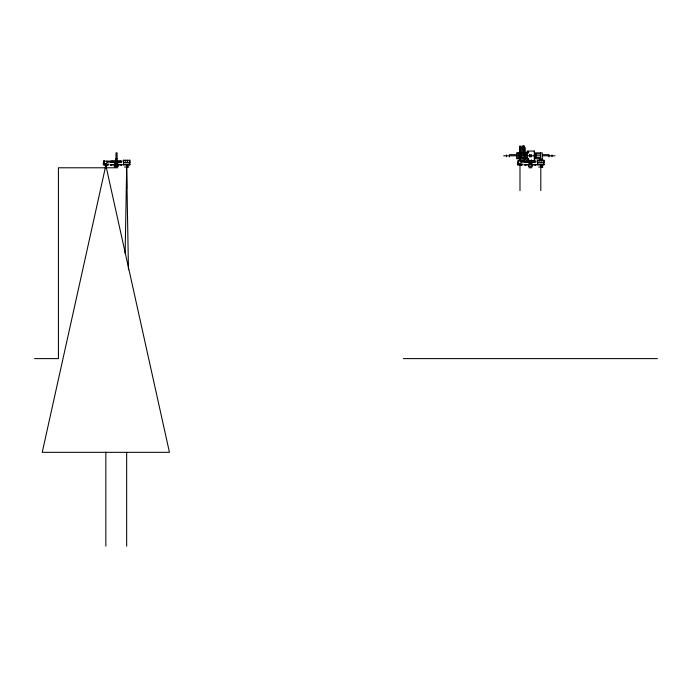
<?xml version="1.0" encoding="UTF-8"?>
<svg xmlns="http://www.w3.org/2000/svg" width="692" height="692" viewBox="0 0 692 692"><rect width="100%" height="100%" fill="white"/><g stroke="black" fill="none" stroke-linecap="round" stroke-linejoin="round"><path stroke-width="1.04" d="M107.018 162.17L107.018 161.132M110.633 162.17L110.633 161.132M112.13 162.17L112.13 161.132M117.13 158.745L115.979 158.745L115.979 162.629M117.121 163.788L117.13 161.132L116.827 163.788M120.365 161.132L120.365 162.17L117.121 162.17L117.13 162.629M521.163 162.17L521.163 161.132M522.936 153.001L522.936 148.936M524.086 148.875L524.086 152.863L516.639 152.863L516.639 158.736L519.865 158.736M524.778 162.17L524.778 161.132M525.531 162.17L529.821 162.162C530.314 163.943 529.934 159.125 529.821 162.162L525.531 162.17L525.531 161.141L535.262 161.141L535.262 162.17L531.266 162.17L531.171 164.947M526.283 161.132L526.283 162.17L529.821 162.17M534.518 161.132L534.518 162.17L531.266 162.17M525.254 159.16L525.245 147.647L519.701 147.647L524.32 147.681L524.32 146.246L519.701 146.254L519.718 159.169L525.254 159.16L525.245 152.863L527.685 152.863C527.961 149.827 529.596 154.074 527.685 152.249M540.556 152.863L540.556 158.736L534.864 158.736L534.864 152.863L542.294 152.863L542.294 160.241M125.148 253.514L126.662 167.04L128.452 269.724M527.685 159.35C529.596 157.525 527.961 161.772 527.685 158.736L525.254 158.736L525.254 157.586L527.192 157.586M105.841 165.414L42.229 452.334L169.453 452.334L105.841 165.414L105.841 167.784M129.663 164.947L130.096 160.25L123.228 160.25L123.652 164.947L129.663 164.947L129.663 164.238M543.808 164.947L544.241 160.25L537.373 160.25L537.796 164.947L543.808 164.947L543.808 164.238M529.449 156.721L531.283 154.887L529.449 154.887L529.449 156.721L531.283 156.721L531.283 154.887M521.794 155.804L540.279 155.804M526.223 164.48L524.839 164.488L524.839 164.947M112.069 164.48L110.685 164.48L110.685 164.947M522.936 145.882L524.086 145.882M518.083 154.022L524.225 154.022M525.245 154.022L527.183 154.022M540.556 154.022L534.864 154.022L534.864 158.736M516.639 154.645L509.442 154.645L509.442 156.954M542.294 154.645L549.024 154.645L549.024 156.954M503.698 155.804L506.086 155.804M506.457 155.804L516.639 155.804M517.607 155.804L519.701 155.804M542.294 155.804L555.062 155.804M518.083 157.586L524.233 157.586M534.864 157.586L540.556 157.586M539.622 159.082L541.931 159.082L541.931 160.241M519.701 146.246L519.718 159.169L520.626 159.169L520.618 147.647M105.167 161.132L121.87 161.132L121.498 162.162M519.311 161.132L536.015 161.132L535.919 162.162M115.676 162.17L111.377 162.17L115.676 162.162L111.377 162.162L111.386 161.141L121.117 161.141L121.117 162.17L117.121 162.17M106.888 162.179L111.005 162.162M520.695 162.179L524.873 162.162M129.49 162.265L130.096 162.265M543.635 162.265L544.241 162.265M115.676 162.464L117.121 162.464M529.821 162.464L531.266 162.464M540.374 162.637L541.179 162.637M114.422 163.796L118.081 163.796M528.567 163.796L532.226 163.796M123.228 164.238L130.096 164.238M537.373 164.238L544.241 164.238M115.209 164.48L110.547 164.48L110.547 164.947L121.956 164.947L121.956 164.48L117.294 164.48M105.461 165.059L106.715 165.059M111.005 165.059L111.758 165.059M120.754 165.059L121.481 165.059M519.614 165.059L520.86 165.059M525.159 165.059L525.903 165.059M534.899 165.059L535.625 165.059M124.569 167.04L128.747 167.04M538.713 167.04L542.891 167.04M117.631 167.784L58.422 167.784L58.422 358.612L34.6 358.612M529.008 167.784L531.785 167.784M403.393 358.612L657.4 358.612M534.57 164.48L535.954 164.48L535.954 164.947M529.96 161.132L529.821 163.788M115.806 161.132L115.676 163.788M120.425 164.48L121.809 164.488L121.809 164.947M529.449 154.887L531.283 156.721M552 154.939L552 156.66M543.678 160.25L543.678 162.525L537.935 162.525L537.935 160.25M542.39 164.947L542.442 167.04M542.225 164.947L542.225 167.04M541.75 160.25L541.75 162.525M541.628 164.947L541.628 167.04M541.231 164.947L541.231 167.04M540.807 164.947L540.807 190.611M539.864 160.25L539.864 162.525M539.622 158.736L539.622 160.241M537.796 164.238L537.796 164.947M536.023 154.022L536.023 157.586M532.312 164.947L532.312 166.668L528.48 166.668L528.48 164.947M531.274 159.714L531.266 163.788M530.124 160.682L530.124 162.629M529.622 163.796L529.622 164.947M524.328 159.16L524.328 160.561L519.701 160.561L519.701 159.16M521.102 164.212L521.102 164.947M520.903 164.212L520.903 164.947M520.661 164.212L520.661 164.947M520.531 164.947L519.45 165.414L519.45 164.212L519.234 164.947M520.384 164.212L520.384 164.947M520.099 164.212L520.099 164.947M519.986 165.414L519.986 190.611M519.83 164.212L519.83 164.947M519.58 164.212L519.58 164.947M519.164 164.212L519.164 164.947M518.083 152.863L518.083 158.736M518.187 162.957L518.187 160.397L517.893 162.957M506.457 154.939L506.457 156.66M129.534 160.25L129.534 162.525L123.79 162.525L123.79 160.25M127.821 164.947L127.821 167.04M127.605 160.25L127.605 162.525M127.086 164.947L127.086 167.04M126.662 164.947L126.662 188.656M126.662 452.317L126.662 546.118M125.71 160.25L125.71 162.525M123.652 164.238L123.652 164.947M118.168 164.947L118.168 166.668L114.336 166.668L114.336 164.947M117.502 163.796L117.502 166.201L115.002 166.201L115.002 163.796M117.026 164.947L117.13 152.871L115.979 152.871L115.979 161.651M115.477 163.796L115.477 164.947M107.165 164.212L107.165 164.947M106.957 164.212L106.957 164.947M106.758 164.212L106.758 164.947M106.516 164.212L106.516 164.947M106.386 164.212L106.386 165.414L105.305 165.414L105.305 164.212M106.239 164.212L106.239 164.947M105.954 164.212L105.954 164.947M105.841 452.11L105.841 546.118M105.677 164.212L105.677 164.947M105.435 164.212L105.435 164.947M105.089 164.212L105.089 164.947M105.011 164.212L105.011 164.947M104.042 162.957L104.042 160.397L103.748 162.957M531.283 161.132L530.972 162.629L531.274 161.132M527.563 152.067C528.446 154.826 529.709 150.112 527.563 152.067M527.563 159.16C528.446 161.928 529.709 157.214 527.563 159.16M524.086 148.806L521.777 148.806L521.785 158.01L524.095 158.01L524.086 148.806M534.285 151.046L527.053 151.046L527.053 160.553L534.285 160.553L534.285 151.046M104.475 162.957L103.316 162.957L103.316 164.947L108.86 164.947L108.86 164.212L104.475 164.212L104.475 162.957M518.619 162.957L517.46 162.957L517.46 164.947L523.014 164.947L523.014 164.212L518.619 164.212L518.619 162.957M536.101 164.48L524.692 164.488L524.692 164.947L536.101 164.947L536.101 164.48M521.318 164.947L521.31 164.212L521.24 164.947"/></g></svg>
